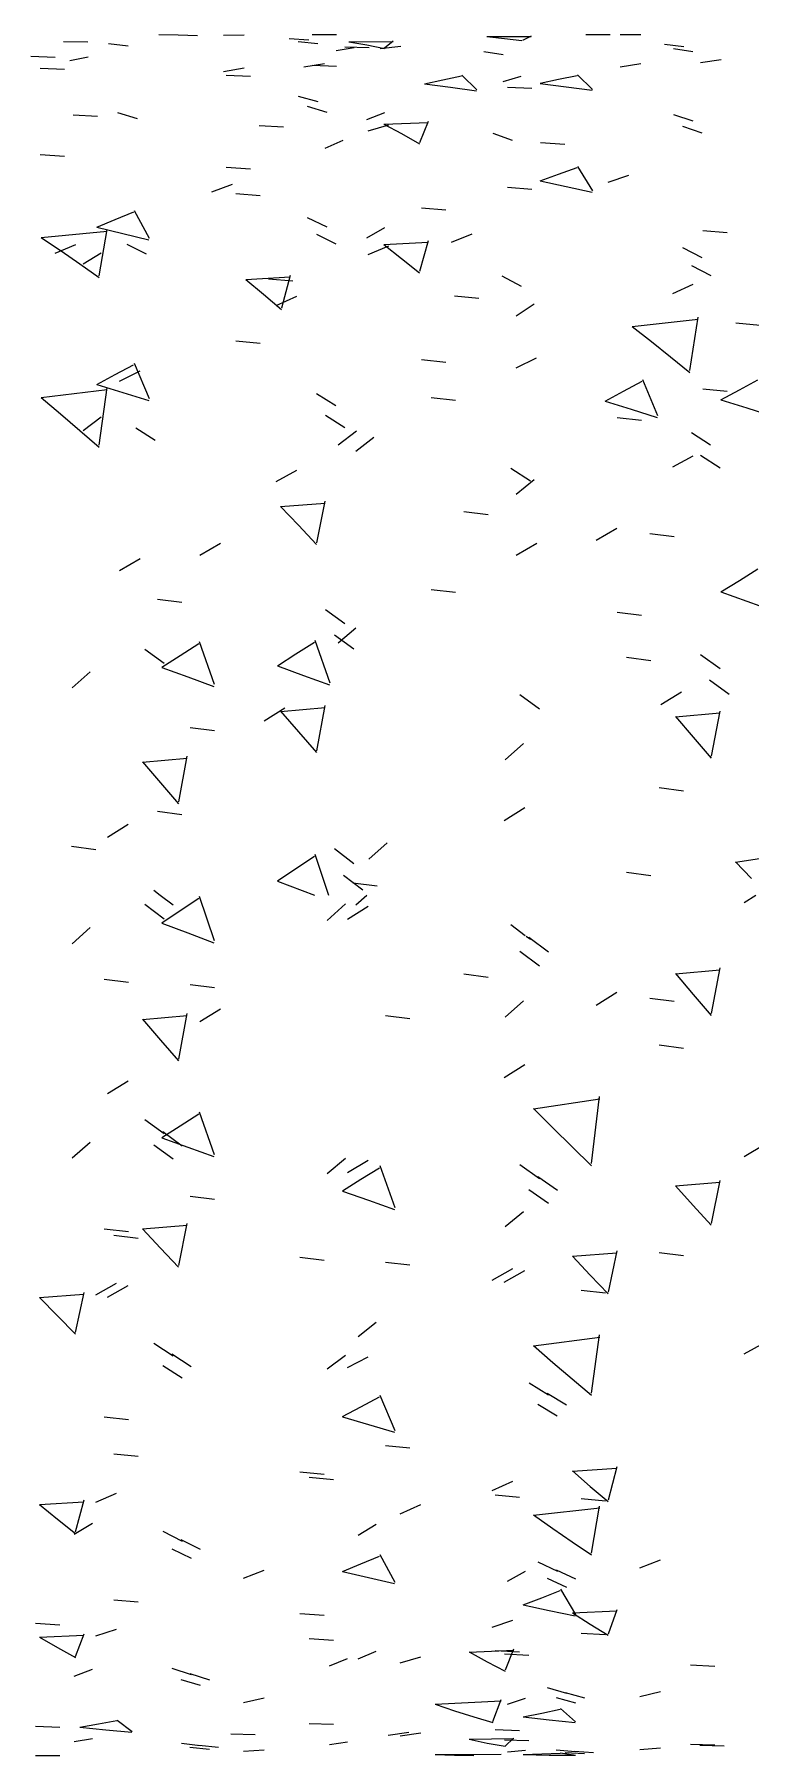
# Model space of a CAD drawing. Header units: inches. Extents: x -19229 to -222, y -6301 to 12387.
# Drawn here: x -19076.04 to -19072.95, y -55.83 to -48.42 of the extents above; entities that cross this region are included whole.
import ezdxf

# ---------------------------------------------------------------- set-up
doc = ezdxf.new("R2010")
doc.units = ezdxf.units.IN
doc.header["$MEASUREMENT"] = 0
doc.layers.add('A-WALL', color=113, linetype='Continuous', lineweight=9)
doc.layers.add('A-WALL-PATT', color=111, linetype='Continuous', lineweight=25)

# ---------------------------------------------------------------- blocks, each defined once
blk = doc.blocks.new('FP_2-DETAIL - PRECAST _ CONC_ - PLANK PERPENDICULAR TO WALL')
at = {"layer": 'A-WALL-PATT', "color": 55, "lineweight": 9}
for p, q in [((17172.154, -52.1253), (17172.2102, -52.1679)), ((17172.8741, -52.2345), (17172.952, -52.164)), ((17172.9613, -52.2288), (17173.0504, -52.1727)), ((17174.6695, -52.1575), (17174.7206, -52.1253)), ((17173.7428, -52.3068), (17173.8266, -52.3702)), ((17171.9133, -52.4879), (17172.018, -52.5014)), ((17173.1253, -52.6444), (17173.23, -52.6579)), ((17173.7629, -53.0459), (17174.0475, -53.0036)), ((17174.0457, -52.993), (17174.0104, -53.2819)), ((17173.7627, -53.0452), (17173.8458, -53.1278)), ((17172.1654, -53.144), (17172.2491, -53.205)), ((17173.8458, -53.1278), (17173.9288, -53.21)), ((17173.9288, -53.21), (17174.0119, -53.2915)), ((17173.0191, -53.3499), (17173.0987, -53.2997)), ((17173.1, -53.2909), (17173.1649, -53.4707)), ((17172.9396, -53.3998), (17173.0191, -53.3499)), ((17173.7817, -53.3371), (17173.8655, -53.397)), ((17172.9399, -53.4003), (17173.0519, -53.4402)), ((17173.0519, -53.4402), (17173.1639, -53.4798)), ((17171.9541, -53.5906), (17172.0588, -53.6031)), ((17173.9297, -53.6813), (17174.121, -53.6663)), ((17174.1207, -53.6584), (17174.0837, -53.8366)), ((17172.7551, -53.6857), (17172.8598, -53.6981)), ((17173.5844, -53.784), (17173.6735, -53.7337)), ((17173.9297, -53.6807), (17174.0068, -53.7627)), ((17171.8762, -53.8475), (17171.9653, -53.7977)), ((17174.0068, -53.7627), (17174.084, -53.8437)), ((17171.6345, -53.8591), (17171.8257, -53.8445)), ((17171.6345, -53.8585), (17171.7116, -53.9383)), ((17171.8255, -53.8368), (17171.7885, -54.0101)), ((17173.9671, -53.8273), (17174.0718, -53.8394)), ((17171.7116, -53.9383), (17171.7887, -54.017)), ((17173.0063, -54.0266), (17173.0841, -53.9657)), ((17172.2043, -54.102), (17172.288, -54.1555)), ((17173.8206, -54.2703), (17173.9044, -54.3218)), ((17172.7959, -54.6328), (17172.9006, -54.6428)), ((17173.597, -54.7085), (17173.7017, -54.7183)), ((17173.1876, -54.7903), (17173.2766, -54.7511)), ((17171.7841, -54.8786), (17171.862, -54.8309)), ((17172.2432, -54.9016), (17172.327, -54.9433)), ((17174.2211, -55.0236), (17174.3101, -54.9883)), ((17172.5129, -55.0675), (17172.6019, -55.0331)), ((17173.6503, -55.0803), (17173.7282, -55.0372)), ((17173.8595, -55.0316), (17173.9433, -55.0706)), ((17173.7182, -55.1824), (17173.7978, -55.1521)), ((17173.7978, -55.1521), (17173.8773, -55.1212)), ((17173.8787, -55.1157), (17173.9435, -55.2247)), ((17173.7185, -55.1827), (17173.8305, -55.2066)), ((17173.8305, -55.2066), (17173.9425, -55.23)), ((17171.6167, -55.2614), (17171.7214, -55.2686)), ((17173.6767, -55.3737), (17173.6397, -55.4645)), ((17172.8836, -55.4454), (17172.9614, -55.4134)), ((17173.4857, -55.3858), (17173.677, -55.3779)), ((17173.4857, -55.3854), (17173.5628, -55.4277)), ((17173.5628, -55.4277), (17173.6399, -55.4679)), ((17173.6377, -55.3936), (17173.7424, -55.4)), ((17174.4388, -55.4415), (17174.5435, -55.4475)), ((17172.2821, -55.4786), (17172.3659, -55.5052)), ((17173.3386, -55.6106), (17173.6232, -55.5955)), ((17173.6215, -55.5917), (17173.5861, -55.6866)), ((17173.8984, -55.5599), (17173.9822, -55.5832)), ((17173.3384, -55.6104), (17173.4215, -55.6386)), ((17173.4215, -55.6386), (17173.5046, -55.6649)), ((17173.5046, -55.6649), (17173.5877, -55.6894)), ((17171.8081, -55.7098), (17171.8877, -55.6959)), ((17171.8084, -55.7099), (17171.9204, -55.7205)), ((17171.8877, -55.6959), (17171.9672, -55.6813)), ((17171.9204, -55.7205), (17172.0324, -55.7306)), ((17171.9685, -55.6787), (17172.0334, -55.7283)), ((17172.4586, -55.738), (17172.5633, -55.741)), ((17173.136, -55.7444), (17173.2251, -55.7318)), ((17172.321, -55.7869), (17172.4048, -55.7962)), ((17173.9373, -55.8129), (17174.0211, -55.8188)), ((17174.4795, -55.7877), (17174.5842, -55.7897))]:
    blk.add_line(p, q, dxfattribs=at)
blk = doc.blocks.new('FP_3-DETAIL - PRECAST _ CONC_ - PLANK PERPENDICULAR TO WALL')
at = {"layer": 'A-WALL-PATT', "color": 55, "lineweight": 9}
for p, q in [((17171.7382, -48.4488), (17171.8429, -48.4505)), ((17171.9319, -48.4574), (17172.0157, -48.4671)), ((17172.9501, -48.4721), (17173.0548, -48.4745)), ((17172.9665, -48.4509), (17173.1577, -48.4487)), ((17172.9665, -48.4508), (17173.0436, -48.4638)), ((17173.0436, -48.4638), (17173.1207, -48.479)), ((17173.1575, -48.4476), (17173.1205, -48.4776)), ((17171.7653, -48.531), (17171.8431, -48.5145)), ((17172.7731, -48.5588), (17172.8621, -48.544)), ((17173.5482, -48.4921), (17173.632, -48.5052)), ((17174.4813, -48.5401), (17174.5704, -48.5262)), ((17173.2924, -48.6316), (17173.372, -48.6143)), ((17173.372, -48.6143), (17173.4516, -48.5976)), ((17173.4529, -48.5948), (17173.5178, -48.6577)), ((17173.6315, -48.6214), (17173.7093, -48.5991)), ((17173.2927, -48.6318), (17173.4048, -48.6463)), ((17173.4048, -48.6463), (17173.5168, -48.6611)), ((17171.7789, -48.7654), (17171.8836, -48.7712)), ((17171.9708, -48.7543), (17172.0546, -48.7813)), ((17172.58, -48.8108), (17172.6847, -48.8169)), ((17173.5871, -48.8435), (17173.6709, -48.8736)), ((17172.8647, -48.908), (17172.9426, -48.8736)), ((17173.792, -48.8843), (17173.8967, -48.891)), ((17172.3762, -49.0963), (17172.4653, -49.0643)), ((17174.0844, -49.0557), (17174.1735, -49.0246)), ((17173.4097, -49.3135), (17173.4988, -49.2773)), ((17171.7015, -49.3605), (17171.7906, -49.3235)), ((17172.0097, -49.3214), (17172.0935, -49.3634)), ((17172.5225, -49.4741), (17172.7137, -49.4626)), ((17172.5225, -49.4736), (17172.5996, -49.5379)), ((17172.6208, -49.4709), (17172.7255, -49.4804)), ((17172.7135, -49.4565), (17172.6765, -49.5979)), ((17173.6261, -49.458), (17173.7098, -49.5025)), ((17172.5996, -49.5379), (17172.6767, -49.6037)), ((17173.4218, -49.5447), (17173.5265, -49.5545)), ((17174.1871, -49.677), (17174.4717, -49.6444)), ((17174.47, -49.6364), (17174.4346, -49.8669)), ((17174.6338, -49.6602), (17174.7385, -49.6704)), ((17174.1869, -49.6765), (17174.27, -49.7414)), ((17174.27, -49.7414), (17174.3531, -49.8075)), ((17174.3531, -49.8075), (17174.4362, -49.8749)), ((17174.0711, -49.9978), (17174.1506, -49.9545)), ((17174.1506, -49.9545), (17174.2302, -49.9118)), ((17174.2315, -49.9044), (17174.2964, -50.0603)), ((17174.0714, -49.9982), (17174.1834, -50.0332)), ((17174.1834, -50.0332), (17174.2954, -50.0684)), ((17172.0486, -50.1133), (17172.1324, -50.1669)), ((17172.9968, -50.2134), (17173.0747, -50.1533)), ((17173.665, -50.2863), (17173.7487, -50.3417)), ((17173.4626, -50.4742), (17173.5673, -50.4864)), ((17174.0329, -50.5967), (17174.1219, -50.5458)), ((17172.3246, -50.662), (17172.4137, -50.6106)), ((17174.2637, -50.5682), (17174.3684, -50.5806)), ((17172.0875, -51.0664), (17172.1713, -51.1274)), ((17172.2405, -51.0935), (17172.3201, -51.0426)), ((17172.3214, -51.0338), (17172.3863, -51.2178)), ((17172.1609, -51.1445), (17172.2405, -51.0935)), ((17172.1613, -51.1451), (17172.2733, -51.1861)), ((17171.7747, -51.2323), (17171.8526, -51.164)), ((17172.2733, -51.1861), (17172.3853, -51.2273)), ((17173.7039, -51.2619), (17173.7877, -51.3238)), ((17174.3737, -51.3575), (17174.565, -51.3413)), ((17174.3737, -51.3568), (17174.4508, -51.4459)), ((17174.5647, -51.3328), (17174.5277, -51.5275)), ((17172.2834, -51.4033), (17172.3881, -51.4166)), ((17174.4508, -51.4459), (17174.528, -51.5354)), ((17173.6409, -51.5425), (17173.7188, -51.4729)), ((17172.0785, -51.5527), (17172.2697, -51.5363)), ((17172.0785, -51.552), (17172.1556, -51.6419)), ((17172.2695, -51.5277), (17172.2325, -51.7242)), ((17172.1556, -51.6419), (17172.2327, -51.7321)), ((17174.3044, -51.6628), (17174.4091, -51.6763)), ((17173.636, -51.8043), (17173.7251, -51.7485)), ((17171.9278, -51.8755), (17172.0168, -51.8195)), ((17172.1264, -52.1044), (17172.154, -52.1253))]:
    blk.add_line(p, q, dxfattribs=at)
blk = doc.blocks.new('FP_4-DETAIL - PRECAST _ CONC_ - PLANK PERPENDICULAR TO WALL')
at = {"layer": 'A-WALL-PATT', "color": 9, "lineweight": 9}
for p, q in [((17172.0875, -52.1642), (17172.1713, -52.2278)), ((17172.2405, -52.1925), (17172.3201, -52.1394)), ((17172.3214, -52.1302), (17172.3863, -52.3212)), ((17172.1609, -52.2455), (17172.2405, -52.1925)), ((17172.1613, -52.246), (17172.2733, -52.2885)), ((17171.7747, -52.3361), (17171.8526, -52.2656)), ((17172.2733, -52.2885), (17172.3853, -52.331)), ((17173.7039, -52.3665), (17173.7877, -52.4299)), ((17174.3737, -52.4642), (17174.565, -52.4477)), ((17174.3737, -52.4635), (17174.4508, -52.5539)), ((17174.5647, -52.4391), (17174.5277, -52.6361)), ((17172.2834, -52.5107), (17172.3881, -52.5243)), ((17174.4508, -52.5539), (17174.528, -52.644)), ((17173.6409, -52.651), (17173.7188, -52.5811)), ((17172.0785, -52.6613), (17172.2697, -52.6449)), ((17172.0785, -52.6606), (17172.1556, -52.7503)), ((17172.2695, -52.6363), (17172.2325, -52.8318)), ((17172.1556, -52.7503), (17172.2327, -52.8397)), ((17174.3044, -52.7711), (17174.4091, -52.7845)), ((17173.636, -52.9107), (17173.7251, -52.8558)), ((17171.9278, -52.9803), (17172.0168, -52.9256)), ((17172.1264, -53.2014), (17172.2102, -53.2621)), ((17174.6695, -53.2521), (17174.7586, -53.1986)), ((17172.8741, -53.3253), (17172.952, -53.2584)), ((17172.9613, -53.3199), (17173.0504, -53.2667)), ((17173.7428, -53.3935), (17173.8266, -53.453)), ((17171.9133, -53.5625), (17172.018, -53.5751)), ((17173.1253, -53.7066), (17173.23, -53.7189)), ((17173.7629, -54.0665), (17174.0475, -54.0292)), ((17174.0457, -54.0199), (17174.0104, -54.2716)), ((17173.7627, -54.0659), (17173.8458, -54.1383)), ((17172.1654, -54.1524), (17172.2491, -54.2053)), ((17173.8458, -54.1383), (17173.9288, -54.2096)), ((17173.9288, -54.2096), (17174.0119, -54.2798)), ((17172.9396, -54.3721), (17173.0191, -54.3297)), ((17173.0191, -54.3297), (17173.0987, -54.2868)), ((17173.1, -54.2793), (17173.1649, -54.4319)), ((17173.7817, -54.3188), (17173.8637, -54.3687)), ((17172.9399, -54.3726), (17173.0519, -54.4062)), ((17173.0519, -54.4062), (17173.1639, -54.4396)), ((17171.9541, -54.5319), (17172.0588, -54.5423)), ((17172.7551, -54.6102), (17172.8598, -54.6203)), ((17173.9297, -54.6066), (17174.121, -54.5943)), ((17173.9297, -54.6061), (17174.0068, -54.6728)), ((17174.1207, -54.5878), (17174.0837, -54.7324)), ((17171.8762, -54.7411), (17171.9653, -54.7011)), ((17173.5844, -54.6901), (17173.6735, -54.6493)), ((17174.0068, -54.6728), (17174.084, -54.7381)), ((17171.6345, -54.7504), (17171.8257, -54.7387)), ((17171.6345, -54.7499), (17171.7116, -54.8133)), ((17171.8255, -54.7325), (17171.7885, -54.8697)), ((17173.9671, -54.725), (17174.0718, -54.7347)), ((17171.7116, -54.8133), (17171.7887, -54.875)), ((17173.0063, -54.8825), (17173.0841, -54.8349)), ((17172.2043, -54.9409), (17172.288, -54.9818)), ((17173.8206, -55.0683), (17173.9044, -55.1065)), ((17172.7959, -55.3279), (17172.9006, -55.3347)), ((17173.1876, -55.433), (17173.2766, -55.4073)), ((17173.597, -55.3791), (17173.7017, -55.3856)), ((17171.7841, -55.4893), (17171.862, -55.4591)), ((17172.2432, -55.5037), (17172.327, -55.5293)), ((17172.5129, -55.6026), (17172.6019, -55.5828)), ((17173.6503, -55.6099), (17173.7282, -55.5852)), ((17173.8595, -55.5819), (17173.9433, -55.6043)), ((17174.2211, -55.5773), (17174.3101, -55.5564)), ((17173.7182, -55.6655), (17173.7978, -55.6494)), ((17173.7185, -55.6657), (17173.8305, -55.678)), ((17173.7978, -55.6494), (17173.8773, -55.6326)), ((17173.8787, -55.6296), (17173.9435, -55.6872)), ((17171.6167, -55.7054), (17171.7214, -55.7089)), ((17173.8305, -55.678), (17173.9425, -55.6899)), ((17172.2821, -55.7957), (17172.3659, -55.804)), ((17172.8836, -55.7843), (17172.9614, -55.7723)), ((17173.4857, -55.7613), (17173.677, -55.7581)), ((17173.4857, -55.7612), (17173.5628, -55.7778)), ((17173.5628, -55.7778), (17173.6399, -55.7921)), ((17173.6377, -55.7645), (17173.7424, -55.7671)), ((17173.6767, -55.7563), (17173.6397, -55.791)), ((17173.8984, -55.8184), (17173.9822, -55.8233)), ((17174.4388, -55.7828), (17174.5435, -55.785)), ((17173.3384, -55.8278), (17173.4215, -55.8308)), ((17173.3386, -55.8278), (17173.6232, -55.8255)), ((17173.4215, -55.8308), (17173.5046, -55.8319))]:
    blk.add_line(p, q, dxfattribs=at)
blk = doc.blocks.new('FP_5-DETAIL - PRECAST _ CONC_ - PLANK PERPENDICULAR TO WALL')
at = {"layer": 'A-WALL-PATT', "color": 9, "lineweight": 9}
for p, q in [((17172.4273, -48.4219), (17172.5164, -48.4199)), ((17172.749, -48.4486), (17172.8328, -48.4572)), ((17172.8088, -48.4191), (17172.9135, -48.4193)), ((17174.1356, -48.4196), (17174.2246, -48.4187)), ((17174.3654, -48.4798), (17174.4492, -48.4918)), ((17171.6376, -48.5643), (17171.7423, -48.5681)), ((17172.4387, -48.5946), (17172.5434, -48.5988)), ((17173.791, -48.6293), (17173.8706, -48.612)), ((17173.7913, -48.6295), (17173.9033, -48.6438)), ((17173.8706, -48.612), (17173.9502, -48.5954)), ((17173.9515, -48.5926), (17174.0164, -48.6552)), ((17173.6506, -48.6458), (17173.7553, -48.6506)), ((17173.9033, -48.6438), (17174.0154, -48.6586)), ((17172.7879, -48.7279), (17172.8717, -48.7538)), ((17173.044, -48.7856), (17173.1219, -48.7556)), ((17173.0505, -48.8338), (17173.1396, -48.8084)), ((17173.1169, -48.8049), (17173.3082, -48.7976)), ((17173.1169, -48.8046), (17173.194, -48.846)), ((17173.194, -48.846), (17173.2712, -48.8893)), ((17173.308, -48.7938), (17173.271, -48.8854)), ((17174.4043, -48.8139), (17174.4881, -48.8429)), ((17172.4794, -49.1039), (17172.5841, -49.1118)), ((17171.8809, -49.2485), (17171.9605, -49.2153)), ((17171.9605, -49.2153), (17172.0401, -49.1828)), ((17172.0414, -49.1772), (17172.1063, -49.2969)), ((17173.2805, -49.1655), (17173.3852, -49.1737)), ((17171.6414, -49.2929), (17171.7245, -49.3488)), ((17171.6416, -49.2933), (17171.9262, -49.2654)), ((17171.8812, -49.2488), (17171.9932, -49.2758)), ((17171.9245, -49.2585), (17171.8891, -49.4581)), ((17171.9932, -49.2758), (17172.1053, -49.3032)), ((17172.8269, -49.2794), (17172.9106, -49.3205)), ((17174.4925, -49.263), (17174.5972, -49.2717)), ((17171.728, -49.3512), (17171.8076, -49.4062)), ((17171.8219, -49.4065), (17171.8997, -49.3591)), ((17171.8076, -49.4062), (17171.8907, -49.4651)), ((17174.4432, -49.4133), (17174.527, -49.457)), ((17174.3619, -49.5348), (17174.4509, -49.4949)), ((17172.6536, -49.5863), (17172.7427, -49.5457)), ((17173.6881, -49.6314), (17173.7659, -49.5796)), ((17173.6871, -49.855), (17173.7756, -49.8112)), ((17171.9789, -49.9118), (17172.068, -49.867)), ((17174.5696, -49.992), (17174.6492, -49.9488)), ((17174.6492, -49.9488), (17174.7288, -49.9061)), ((17173.3212, -49.9825), (17173.4259, -49.9936)), ((17174.5699, -49.9924), (17174.682, -50.0273)), ((17174.682, -50.0273), (17174.794, -50.0625)), ((17172.8658, -50.0591), (17172.9495, -50.1121)), ((17174.1223, -50.0684), (17174.227, -50.0797)), ((17172.9213, -50.1858), (17172.9992, -50.1261)), ((17174.4821, -50.2302), (17174.5659, -50.2851)), ((17172.6729, -50.4521), (17172.8642, -50.4373)), ((17172.6729, -50.4515), (17172.75, -50.533)), ((17172.864, -50.4296), (17172.827, -50.6083)), ((17172.75, -50.533), (17172.8272, -50.6155)), ((17172.1421, -50.8516), (17172.2468, -50.8644)), ((17172.7391, -51.0867), (17172.8187, -51.0359)), ((17172.82, -51.027), (17172.8849, -51.211)), ((17172.9047, -51.0044), (17172.9885, -51.0651)), ((17172.6595, -51.1377), (17172.7391, -51.0867)), ((17172.6598, -51.1382), (17172.7718, -51.1793)), ((17174.1631, -51.1016), (17174.2678, -51.1147)), ((17172.7718, -51.1793), (17172.8839, -51.2204)), ((17174.521, -51.1989), (17174.6048, -51.2606)), ((17174.3103, -51.3049), (17174.3994, -51.2503)), ((17172.6021, -51.3746), (17172.6911, -51.3198)), ((17171.772, -51.915), (17171.8767, -51.9286)), ((17173.0534, -51.9715), (17173.1313, -51.9011)), ((17174.6325, -51.9835), (17174.9171, -51.9399)), ((17172.9436, -52.0395), (17173.0274, -52.103)), ((17174.6323, -51.9827), (17174.7015, -52.054)), ((17172.9839, -52.0726), (17173.0886, -52.0862))]:
    blk.add_line(p, q, dxfattribs=at)
blk = doc.blocks.new('FP_6-DETAIL - PRECAST _ CONC_ - PLANK PERPENDICULAR TO WALL')
at = {"layer": 'A-WALL-PATT', "color": 9, "lineweight": 9}
for p, q in [((17172.9968, -52.1682), (17173.0442, -52.1253)), ((17173.665, -52.2527), (17173.7268, -52.2995)), ((17173.7303, -52.3022), (17173.7487, -52.3162)), ((17173.4626, -52.4653), (17173.5673, -52.4789)), ((17174.0329, -52.6001), (17174.1219, -52.5444)), ((17172.3246, -52.6707), (17172.4137, -52.6152)), ((17174.2637, -52.569), (17174.3684, -52.5825)), ((17172.2405, -53.1191), (17172.3201, -53.0679)), ((17172.3214, -53.0589), (17172.3863, -53.2426)), ((17172.0875, -53.0918), (17172.1713, -53.153)), ((17172.1609, -53.1701), (17172.2405, -53.1191)), ((17171.7747, -53.2568), (17171.8526, -53.1894)), ((17172.1613, -53.1706), (17172.2733, -53.2113)), ((17172.2733, -53.2113), (17172.3853, -53.2519)), ((17173.7039, -53.2858), (17173.7877, -53.346)), ((17174.3737, -53.3784), (17174.565, -53.3628)), ((17174.5647, -53.3546), (17174.5277, -53.5398)), ((17172.2834, -53.4223), (17172.3881, -53.435)), ((17174.3737, -53.3777), (17174.4508, -53.4629)), ((17173.6409, -53.5538), (17173.7188, -53.4885)), ((17174.4508, -53.4629), (17174.528, -53.5472)), ((17172.0785, -53.5633), (17172.2697, -53.548)), ((17172.0785, -53.5627), (17172.1556, -53.646)), ((17172.2695, -53.54), (17172.2325, -53.7212)), ((17172.1556, -53.646), (17172.2327, -53.7284)), ((17174.3044, -53.6652), (17174.4091, -53.6776)), ((17173.636, -53.7935), (17173.7251, -53.7432)), ((17171.9278, -53.8569), (17172.0168, -53.8071)), ((17172.1264, -54.056), (17172.2102, -54.11)), ((17172.8741, -54.1659), (17172.952, -54.1067)), ((17172.9613, -54.1611), (17173.0504, -54.114)), ((17174.6695, -54.1011), (17174.7586, -54.0534)), ((17173.744, -54.2267), (17173.8266, -54.2779)), ((17171.9133, -54.3729), (17172.018, -54.3837)), ((17173.1253, -54.4962), (17173.23, -54.5067)), ((17173.7629, -54.7959), (17174.0475, -54.7655)), ((17174.0457, -54.7578), (17174.0104, -54.9604)), ((17173.7627, -54.7954), (17173.8458, -54.854)), ((17173.8458, -54.854), (17173.9288, -54.9112)), ((17172.1654, -54.8654), (17172.2491, -54.9078)), ((17173.9288, -54.9112), (17174.0119, -54.9669)), ((17172.9396, -55.0392), (17173.0191, -55.0061)), ((17173.0191, -55.0061), (17173.0987, -54.9725)), ((17173.1, -54.9665), (17173.1649, -55.0855)), ((17173.7817, -54.9976), (17173.8655, -55.0374)), ((17172.9399, -55.0396), (17173.0519, -55.0656)), ((17173.0519, -55.0656), (17173.1639, -55.0913)), ((17171.9541, -55.1616), (17172.0588, -55.1694)), ((17172.7551, -55.2202), (17172.8598, -55.2277)), ((17173.9297, -55.2175), (17174.121, -55.2083)), ((17173.9297, -55.2171), (17174.0068, -55.2663)), ((17174.1207, -55.2035), (17174.0837, -55.3095)), ((17171.8762, -55.3158), (17171.9653, -55.2869)), ((17173.5844, -55.2789), (17173.6735, -55.249)), ((17174.0068, -55.2663), (17174.084, -55.3136)), ((17171.6345, -55.3224), (17171.8257, -55.314)), ((17171.6345, -55.3221), (17171.7116, -55.3671)), ((17171.7116, -55.3671), (17171.7887, -55.4102)), ((17171.8255, -55.3096), (17171.7885, -55.4065)), ((17173.9671, -55.3041), (17174.0718, -55.3111)), ((17173.0063, -55.4154), (17173.0841, -55.3823)), ((17172.2043, -55.4552), (17172.288, -55.4826)), ((17173.8206, -55.5391), (17173.9044, -55.5634)), ((17172.7959, -55.6934), (17172.9006, -55.697)), ((17173.1876, -55.7466), (17173.2766, -55.7343)), ((17173.597, -55.7202), (17173.7017, -55.7235)), ((17171.7841, -55.772), (17171.862, -55.7587)), ((17172.2458, -55.7784), (17172.327, -55.7883)), ((17172.5129, -55.8133), (17172.6019, -55.8073)), ((17173.6503, -55.8153), (17173.7282, -55.808)), ((17173.7978, -55.8248), (17173.8773, -55.8212)), ((17173.8595, -55.807), (17173.9433, -55.8138)), ((17173.8787, -55.8205), (17173.9435, -55.8306)), ((17174.2211, -55.8055), (17174.3101, -55.7984)), ((17171.6167, -55.8318), (17171.7214, -55.8319)), ((17173.7182, -55.8277), (17173.7978, -55.8248)), ((17173.7185, -55.8278), (17173.8305, -55.8295)), ((17173.8305, -55.8295), (17173.9425, -55.8308))]:
    blk.add_line(p, q, dxfattribs=at)
blk = doc.blocks.new('FP_7-DETAIL - PRECAST _ CONC_ - PLANK PERPENDICULAR TO WALL')
at = {"layer": 'A-WALL-PATT', "color": 9, "lineweight": 9}
for p, q in [((17172.1488, -48.4187), (17172.2318, -48.4201)), ((17172.2318, -48.4201), (17172.3149, -48.4235)), ((17172.7101, -48.4359), (17172.7939, -48.4426)), ((17172.9119, -48.4874), (17172.9897, -48.4745)), ((17173.1021, -48.4788), (17173.1911, -48.4692)), ((17173.5609, -48.4282), (17173.7522, -48.4271)), ((17173.5609, -48.4282), (17173.638, -48.4358)), ((17173.638, -48.4358), (17173.7124, -48.4453)), ((17173.752, -48.4265), (17173.715, -48.4447)), ((17173.9879, -48.4186), (17174.0926, -48.4187)), ((17174.3265, -48.4609), (17174.4102, -48.471)), ((17171.5969, -48.513), (17171.7016, -48.5161)), ((17172.8088, -48.5516), (17172.9135, -48.5553)), ((17174.1356, -48.5588), (17174.2246, -48.5439)), ((17172.4273, -48.5788), (17172.5164, -48.5629)), ((17172.749, -48.6839), (17172.8328, -48.708)), ((17174.3654, -48.7642), (17174.4492, -48.7915)), ((17171.6376, -48.9358), (17171.7423, -48.9428)), ((17172.4387, -48.9902), (17172.5434, -48.9974)), ((17173.8706, -49.0202), (17173.9502, -48.9916)), ((17173.9522, -48.9878), (17174.0164, -49.0925)), ((17173.791, -49.0495), (17173.8706, -49.0202)), ((17173.7913, -49.0498), (17173.9033, -49.0738)), ((17173.9033, -49.0738), (17174.0154, -49.0981)), ((17173.6506, -49.0771), (17173.7553, -49.0849)), ((17172.7879, -49.2077), (17172.8717, -49.2473)), ((17173.044, -49.2951), (17173.1219, -49.2501)), ((17173.0505, -49.366), (17173.1396, -49.3288)), ((17173.1169, -49.3237), (17173.3082, -49.3129)), ((17173.1169, -49.3233), (17173.194, -49.3836)), ((17173.308, -49.3073), (17173.271, -49.44)), ((17174.4043, -49.3369), (17174.4881, -49.3792)), ((17173.194, -49.3836), (17173.2712, -49.4456)), ((17172.4794, -49.7384), (17172.5841, -49.7488)), ((17171.8809, -49.9261), (17171.9605, -49.8836)), ((17171.9605, -49.8836), (17172.0384, -49.8424)), ((17172.0414, -49.8343), (17172.1063, -49.9875)), ((17173.2805, -49.8191), (17173.3852, -49.8298)), ((17171.6416, -49.9831), (17171.9262, -49.9476)), ((17171.8812, -49.9265), (17171.9932, -49.9609)), ((17171.9245, -49.9388), (17171.8891, -50.1883)), ((17171.9932, -49.9609), (17172.1053, -49.9955)), ((17172.8269, -49.9654), (17172.9106, -50.0174)), ((17174.4925, -49.9446), (17174.5972, -49.9556)), ((17171.6414, -49.9824), (17171.7245, -50.0528)), ((17171.7245, -50.0528), (17171.8076, -50.1243)), ((17171.8219, -50.1246), (17171.8997, -50.0656)), ((17171.8076, -50.1243), (17171.8907, -50.1969)), ((17174.4432, -50.1331), (17174.525, -50.1857)), ((17174.3619, -50.2818), (17174.4509, -50.2334)), ((17172.6536, -50.344), (17172.7427, -50.2951)), ((17173.6881, -50.3982), (17173.7659, -50.3361)), ((17173.6871, -50.6617), (17173.7762, -50.6103)), ((17171.9789, -50.7275), (17172.068, -50.6757)), ((17174.5696, -50.8197), (17174.6492, -50.7702)), ((17174.6492, -50.7702), (17174.7288, -50.7209)), ((17173.3212, -50.8088), (17173.4259, -50.8216)), ((17174.5699, -50.8202), (17174.682, -50.8601)), ((17172.8658, -50.8962), (17172.9495, -50.9563)), ((17174.1223, -50.9068), (17174.227, -50.9197)), ((17174.682, -50.8601), (17174.794, -50.9001)), ((17172.9213, -51.0393), (17172.9964, -50.9745)), ((17174.4821, -51.089), (17174.5659, -51.1502)), ((17172.6729, -51.3344), (17172.8642, -51.3182)), ((17172.6729, -51.3337), (17172.75, -51.4227)), ((17172.864, -51.3097), (17172.827, -51.5042)), ((17172.75, -51.4227), (17172.8272, -51.5121)), ((17172.1421, -51.7646), (17172.2468, -51.7781)), ((17172.7391, -52.0115), (17172.8187, -51.9585)), ((17172.82, -51.9493), (17172.8798, -52.1253)), ((17172.9047, -51.9255), (17172.9885, -51.989)), ((17172.6595, -52.0646), (17172.7391, -52.0115)), ((17174.1631, -52.027), (17174.2678, -52.0406)), ((17172.6598, -52.0651), (17172.8184, -52.1253))]:
    blk.add_line(p, q, dxfattribs=at)
blk = doc.blocks.new('Dowel5 - Dowel-1884520-DETAIL - PRECAST _ CONC_ - PLANK PERPENDICULAR TO WALL')
at = {"layer": 'A-WALL'}
for name in ['FP_3-DETAIL - PRECAST _ CONC_ - PLANK PERPENDICULAR TO WALL', 'FP_7-DETAIL - PRECAST _ CONC_ - PLANK PERPENDICULAR TO WALL', 'FP_5-DETAIL - PRECAST _ CONC_ - PLANK PERPENDICULAR TO WALL', 'FP_2-DETAIL - PRECAST _ CONC_ - PLANK PERPENDICULAR TO WALL', 'FP_4-DETAIL - PRECAST _ CONC_ - PLANK PERPENDICULAR TO WALL', 'FP_6-DETAIL - PRECAST _ CONC_ - PLANK PERPENDICULAR TO WALL']:
    blk.add_blockref(name, (-18123.8257, 0), dxfattribs=at)

msp = doc.modelspace()

# ---------------------------------------------------------------- block references
at = {"layer": 'A-WALL'}
msp.add_blockref('Dowel5 - Dowel-1884520-DETAIL - PRECAST _ CONC_ - PLANK PERPENDICULAR TO WALL', (-18123.82569, 0), dxfattribs=at)

doc.saveas('drawing.dxf')
